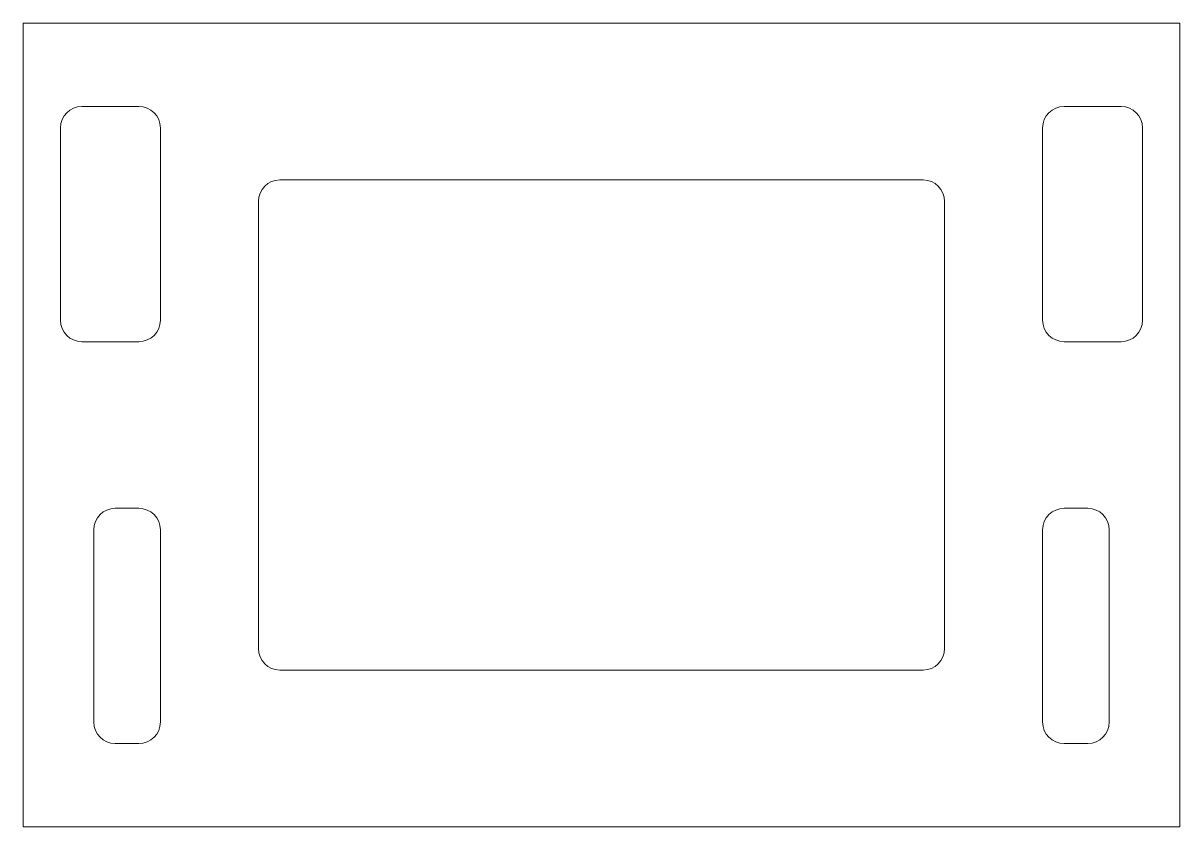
# Model space of a CAD drawing. Header units: millimetres. Extents: x -29.5 to 29.5, y -20.5 to 20.5.
import ezdxf

# ---------------------------------------------------------------- set-up
doc = ezdxf.new("R2010")
doc.units = ezdxf.units.MM

msp = doc.modelspace()

# ---------------------------------------------------------------- linework, layer by layer
at = {"color": 7, "linetype": 'Continuous', "lineweight": 15}
for p, q in [((29.5, 20.5), (-29.5, 20.5)), ((-29.5, 20.5), (-29.5, -20.5)), ((29.5, -20.5), (29.5, 20.5)), ((-23.6, 16.25), (-26.5, 16.25)), ((26.5, 16.25), (23.6, 16.25)), ((-27.6, 15.15), (-27.6, 5.35)), ((-22.5, 5.35), (-22.5, 15.15)), ((22.5, 15.15), (22.5, 5.35)), ((27.6, 5.35), (27.6, 15.15)), ((16.4, 12.5), (-16.4, 12.5)), ((-17.5, 11.4), (-17.5, -11.4)), ((17.5, -11.4), (17.5, 11.4)), ((-26.5, 4.25), (-23.6, 4.25)), ((23.6, 4.25), (26.5, 4.25)), ((-23.6, -4.25), (-24.8, -4.25)), ((24.8, -4.25), (23.6, -4.25)), ((-25.9, -5.35), (-25.9, -15.15)), ((-22.5, -15.15), (-22.5, -5.35)), ((22.5, -5.35), (22.5, -15.15)), ((25.9, -15.15), (25.9, -5.35)), ((-16.4, -12.5), (16.4, -12.5)), ((-24.8, -16.25), (-23.6, -16.25)), ((23.6, -16.25), (24.8, -16.25)), ((-29.5, -20.5), (29.5, -20.5))]:
    msp.add_line(p, q, dxfattribs=at)
for centre, start, end in [((-26.5, 15.15), 90, 180), ((-23.6, 15.15), 0, 90), ((23.6, 15.15), 90, 180), ((26.5, 15.15), 0, 90), ((-16.4, 11.4), 90, 180), ((16.4, 11.4), 0, 90), ((-26.5, 5.35), 180, 270), ((-23.6, 5.35), 270, 0), ((23.6, 5.35), 180, 270), ((26.5, 5.35), 270, 0), ((-24.8, -5.35), 90, 180), ((-23.6, -5.35), 0, 90), ((23.6, -5.35), 90, 180), ((24.8, -5.35), 0, 90), ((-16.4, -11.4), 180, 270), ((16.4, -11.4), 270, 0), ((-24.8, -15.15), 180, 270), ((-23.6, -15.15), 270, 0), ((23.6, -15.15), 180, 270), ((24.8, -15.15), 270, 0)]:
    msp.add_arc(centre, 1.1, start, end, dxfattribs=at)

doc.saveas('drawing.dxf')
